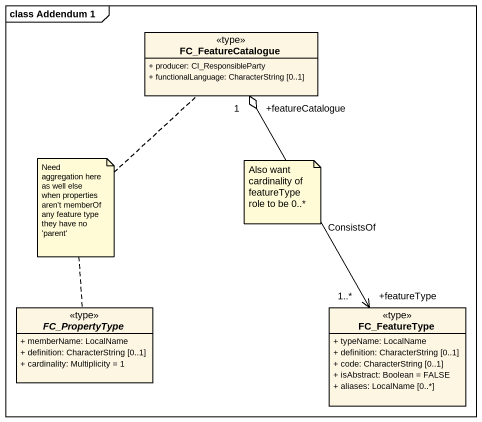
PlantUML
@startuml
mainframe class Addendum 1
hide circle
hide empty members
skinparam classAttributeIconSize 0
class FC_FeatureCatalogue <<type>> {
  + producer: CI_ResponsibleParty
  + functionalLanguage: CharacterString [0..1]
}
abstract class FC_PropertyType <<type>> {
  + memberName: LocalName
  + definition: CharacterString [0..1]
  + cardinality: Multiplicity = 1
}
class FC_FeatureType <<type>> {
  + typeName: LocalName
  + definition: CharacterString [0..1]
  + code: CharacterString [0..1]
  + isAbstract: Boolean = FALSE
  + aliases: LocalName [0..*]
}
FC_FeatureType "+featureType\n1..*" <-up-o "+featureCatalogue\n1" FC_FeatureCatalogue : ConsistsOf
note as N1
  Need aggregation here as well else when properties aren't memberOf any feature type they have no 'parent'
end note
N1 .. FC_PropertyType
N1 .. FC_FeatureCatalogue
note as N2
  Also want cardinality of featureType role to be 0..*
end note
@enduml
